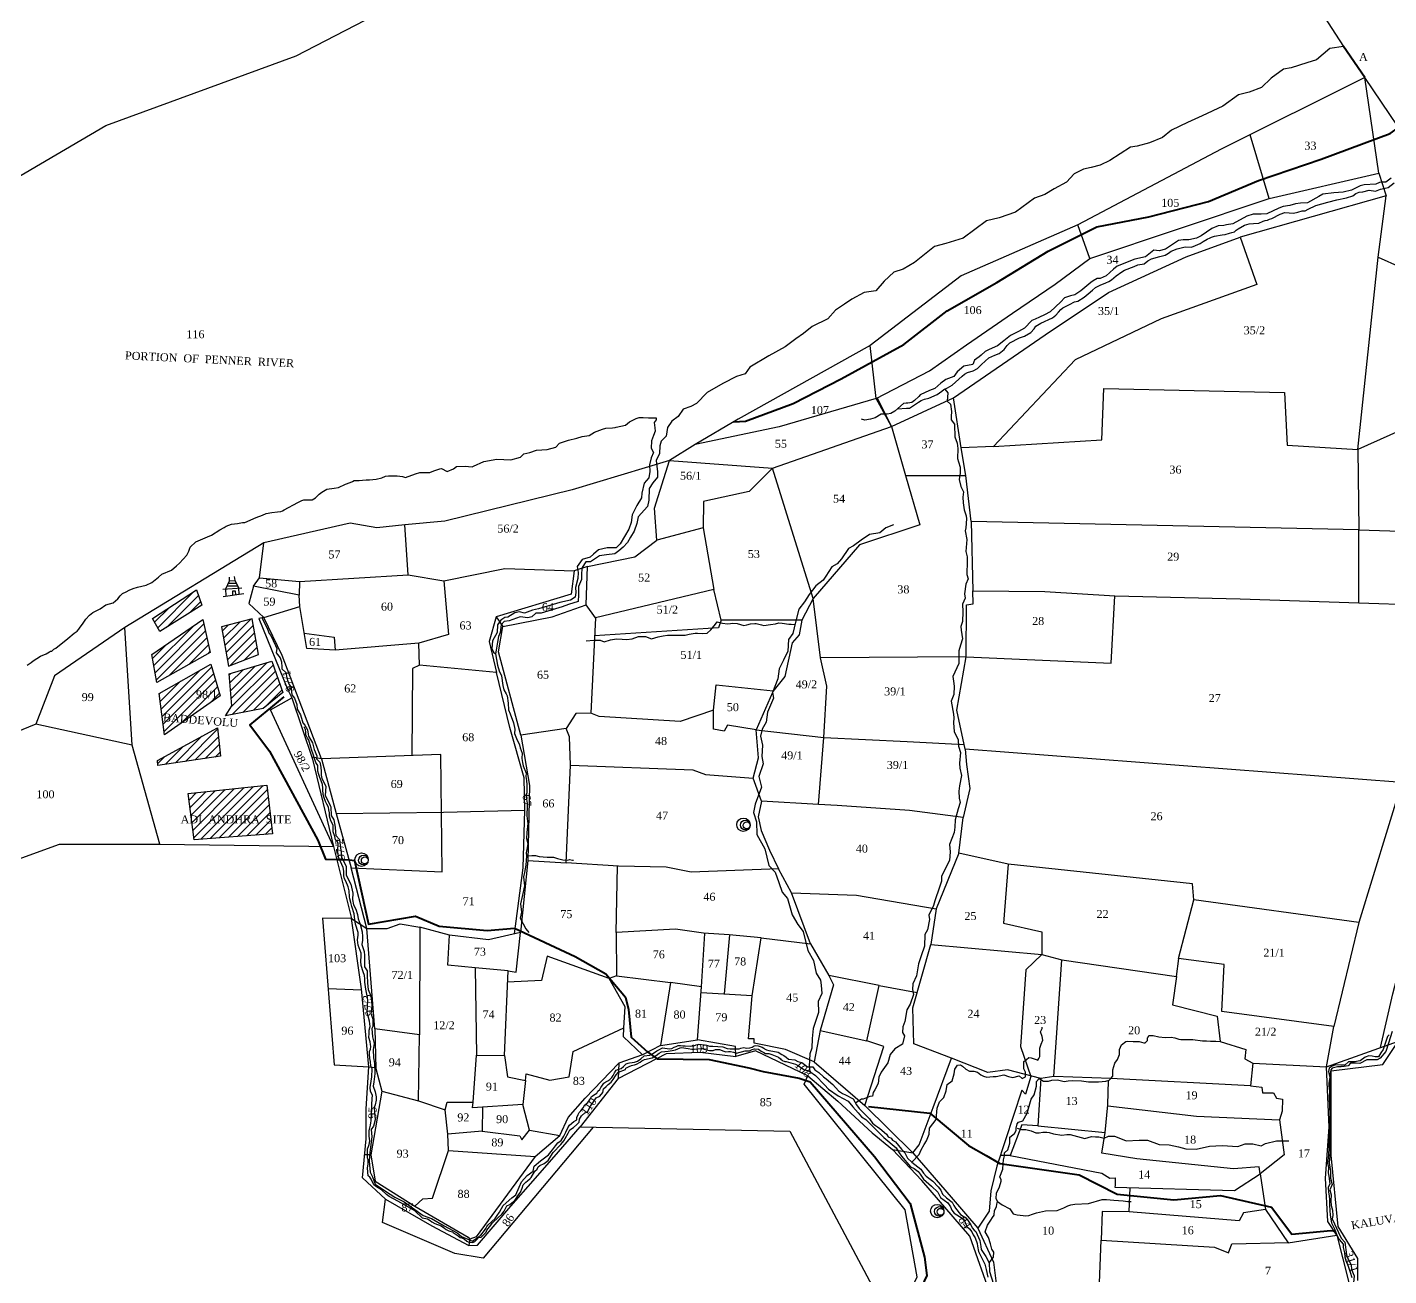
# Model space of a CAD drawing. Header units: millimetres. Extents: x 203 to 1194, y 9 to 989.
# Drawn here: x 554.5 to 979.9, y 392.9 to 782.8 of the extents above; entities that cross this region are included whole.
import ezdxf

# ---------------------------------------------------------------- set-up
doc = ezdxf.new("R2010")
doc.units = ezdxf.units.MM
doc.header["$MEASUREMENT"] = 0
doc.linetypes.add('ACAD_ISO07W100', pattern=[3, 0, -3])
doc.linetypes.add('BORDER', pattern=[1.75, 0.5, -0.25, 0.5, -0.25, 0, -0.25])
doc.layers.add('FOOTPATH', color=150, linetype='ACAD_ISO07W100', lineweight=30)
doc.layers.add('VILL_BOUNDARY', color=6, linetype='BORDER', lineweight=30)
for name, color, linetype in [('NALA', 4, 'Continuous'), ('ROUND WELL', 5, 'Continuous'), ('SURVEY_BND', 7, 'Continuous'), ('SURVEY_NO', 7, 'Continuous'), ('TEXT', 7, 'Continuous'), ('VILLAGE_AREA', 1, 'Continuous'), ('WATER_BODY', 4, 'Continuous')]:
    doc.layers.add(name, color=color, linetype=linetype)
doc.styles.get("Standard").update_dxf_attribs({"font": 'TIMES.TTF', "height": 2})

# ---------------------------------------------------------------- blocks, each defined once
blk = doc.blocks.new('ABCD')
at = {"layer": 'VILLAGE_AREA', "linetype": 'ByBlock'}
for points in [[(0.82, 2.35), (1.96, 4.93), (3.79, 4.97), (3.5, 6.26)], [(1.96, 4.93), (1.96, 6.05)], [(5.03, 0.71), (4.89, 2.64), (3.79, 4.97)], [(-0.1, 2.28), (5.8, 2.7)], [(0, 0), (6.41, 0.9)], [(0.97, 0.14), (0.82, 2.35)], [(1.23, 3.28), (4.55, 3.36)], [(1.6, 4.11), (4.17, 4.16)], [(2.98, 0.42), (2.98, 1.76), (3.72, 1.76), (3.89, 0.55)]]:
    blk.add_lwpolyline(points, dxfattribs=at)

msp = doc.modelspace()

# ---------------------------------------------------------------- hatches: boundary and pattern name
at = {"layer": 'VILLAGE_AREA', "linetype": 'ByBlock'}
h = msp.add_hatch(dxfattribs=at)
h.set_pattern_fill('ANSI31', color=256, scale=15, angle=180, style=0)
h.paths.add_polyline_path([(614.81, 574.06), (611.83, 583.93), (595.72, 574.72), (597.44, 561.86)])
h.paths.add_polyline_path([(624.75, 598.07), (615.25, 595.57), (617.4, 583.32), (626.74, 586.96)])
h.paths.add_polyline_path([(609.05, 602.38), (607.4, 607.08), (593.67, 598.12), (595.99, 594.07)])
h.paths.add_polyline_path([(630.94, 584.87), (617.57, 580.84), (618.48, 570.92), (616.42, 567.75), (628.19, 570.08), (634.33, 575.07)])
h.paths.add_polyline_path([(613.93, 564.01), (595.17, 553.77), (595.33, 552.3), (614.92, 555.13)])
h.paths.add_polyline_path([(629.42, 546.11), (604.84, 543.52), (606.72, 529.08), (631.11, 530.89)])
h.paths.add_polyline_path([(609.4, 597.86), (593.41, 586.89), (595.01, 578.18), (611.64, 587.56)])

# ---------------------------------------------------------------- linework, layer by layer
at = {"layer": 'FOOTPATH', "linetype": 'ByBlock', "lineweight": 40}
for points in [[(775.2, 659.55), (778.92, 659.77), (793.81, 665.33), (808.86, 672.99), (828.4, 683.78), (841.95, 694.31), (857.53, 703.12), (873.47, 712.86), (888.69, 720.52), (905, 723.6), (923.65, 728.45), (939.24, 734.96), (958.78, 741.69), (980.35, 749.71), (983.02, 751.51)], [(634.67, 573.66), (624.1, 564.99), (630.16, 556.75), (645.31, 528.94), (647.75, 522.99), (655.18, 522.81), (656.73, 522.59), (661.12, 502.71), (675.88, 505.19), (683.2, 502.09), (698.18, 500.74), (706.81, 501.46), (725.68, 492.57), (735.34, 487.13), (741.41, 479.93), (742.37, 476.07), (743.2, 467.39), (748.47, 462.68), (751.33, 460.61), (767.62, 460.39), (779.94, 457.82), (784.44, 456.64), (795.71, 454.61), (799.17, 453.4), (819.29, 430.07), (830.44, 415.42), (834.86, 398.64), (835.56, 392.92), (833.25, 387.81)], [(817.4, 445.76), (836.56, 443.61), (848.64, 433.54), (854.11, 430.42), (858.41, 427.9), (883.18, 424.37), (895.09, 418.36), (912.74, 416.58), (927.38, 417.93), (943.3, 414.24), (949.69, 405.91), (961.88, 406.98), (963.23, 406.8)]]:
    msp.add_lwpolyline(points, dxfattribs=at)
at = {"layer": 'NALA', "linetype": 'ByBlock'}
for points in [[(965.82, 776.88), (961.5, 776.16), (957.35, 772.68), (954.31, 771.74), (949.44, 770.14), (947.07, 769.75), (943.25, 766.99), (940.14, 763.99), (936.33, 762.6), (932.95, 761.72), (928.08, 758.17), (921.67, 755.14), (917.02, 753.09), (912.09, 750.71), (909.21, 748.39), (905.17, 746.79), (901.3, 745.74), (899.2, 745.35), (892.77, 741.25), (889.78, 739.81), (886.91, 739.09), (884.59, 738.49), (881.6, 737.1), (879.22, 734.45), (875.38, 732.39), (872.45, 730.62), (869.24, 729.41), (863.27, 725.04), (858.24, 723.33), (854.2, 722.34), (846.95, 716.96), (841.53, 715.25), (837.99, 714.36), (831.73, 709.32), (828.19, 707.33), (825.25, 706.33), (822.27, 703.57), (819.72, 700.53), (816.05, 700.01), (812.13, 697.86), (809.86, 696.31), (807.09, 694.49), (804.72, 691.78), (799.73, 689.33), (797.08, 687.23), (794.65, 685.52), (791.33, 683.03), (786.24, 680.16), (780.26, 676.72), (778.82, 674.62), (776.11, 673.79), (771.91, 671.53), (766.98, 668.76), (763.65, 665.31), (761.88, 664.43), (759.45, 663.6), (757.9, 661.22), (755.91, 659.84), (754.53, 657.86), (754.14, 655.13), (752.59, 653.53), (752.2, 652.09), (752.09, 649.72), (750.99, 647.56), (751.43, 644), (751.43, 642.29), (750.04, 640.52), (748.83, 638.75), (748.72, 635.11), (748.33, 633.17), (745.39, 629.94), (744.95, 627.84), (744.12, 625.46), (742.96, 623.59), (742.07, 621.93), (740.75, 620.49), (739.36, 619.33), (738.15, 618.39), (735.49, 618.01), (733.33, 617.79), (730.5, 615.89), (729.01, 615.83), (727.96, 614.12), (727.68, 612.41), (727.74, 610.37), (726.8, 608.21), (726.8, 605.56), (726.69, 603.44), (723.65, 602.56), (721.71, 601.84), (715.07, 599.85), (713.47, 599.85), (712.14, 598.64), (710.98, 598.42), (708.55, 598.69), (707.39, 598.25), (705.13, 597.39), (703.54, 597.28), (702.61, 596.23), (702.3, 593.75), (701.72, 592.55), (701.41, 590.81), (701.02, 588.28), (700.78, 587.11)], [(980.65, 735.74), (979.05, 734.46), (977.87, 734.46), (977.02, 734.38), (975.92, 733.87), (972.21, 733.63), (970.96, 733.35), (968.34, 731.92), (965.71, 731.33), (962.81, 731.15), (959.35, 730.69), (958.13, 729.97), (954.59, 728.04), (952.32, 727.86), (950.76, 727.64), (949.05, 727.19), (946.91, 726.86), (945.55, 726.35), (941.82, 724.54), (940.03, 724.51), (937.55, 724.43), (935.56, 723.86), (931.26, 721.45), (929.27, 721.1), (928.44, 720.92), (926.66, 720.77), (924.65, 719.98), (921.33, 717.68), (919.84, 716.93), (917.48, 716.47), (915.75, 716.43), (914.26, 716.19), (910.18, 713.49), (908.19, 713.06), (906.55, 713.21), (903.95, 711.17), (900.63, 710.38), (895.1, 708.19), (893.97, 707.27), (891.64, 705.19), (889.8, 704.38), (888.8, 704.33), (887.57, 703.66), (886.83, 703.13), (883.75, 700.47), (881.87, 699.31), (880.54, 698.96), (878.67, 698.31), (877.47, 697.04), (874.16, 693.97), (872.39, 693.01), (870.81, 692.33), (869.45, 691.7), (868.38, 691.22), (866.16, 688.84), (864.23, 687.84), (861.71, 686.56), (859.65, 684.86), (857.68, 683.29), (855.05, 682.24), (853.85, 681.61), (852.58, 680.45), (852.01, 679.9), (850.45, 678.81), (850, 677.53), (847.18, 676.99), (845.07, 675.18), (844.03, 673.77), (841.57, 672.84), (839.93, 671.69), (838.13, 669.97), (836.47, 669.36), (833.49, 668.08), (833.07, 667.51), (831.72, 666.24), (830.94, 665.63), (829.71, 665.41), (829.12, 665.38), (828.36, 665.33), (825.56, 662.96), (824.38, 662.18), (823.25, 662.01), (821.38, 662.01), (819.49, 660.8), (818, 660.41), (816.2, 660.14), (815.22, 660.46)], [(826.39, 663.67), (829.22, 663.87), (830.17, 663.87), (831.1, 664.49), (832.97, 665.74), (833.81, 666.26), (834.85, 666.69), (836.18, 666.99), (838.82, 668.09), (840.26, 669.14), (840.88, 669.71), (842.05, 670.23), (843.52, 671.1), (844.53, 671.99), (846.6, 673.82), (847.41, 674.5), (848.36, 674.99), (850.05, 675.56), (851.49, 676.24), (852.71, 677.46), (854.97, 679.59), (856.87, 680.43), (858.23, 680.95), (859.81, 682.17), (860.7, 683.39), (861.55, 684.31), (864.6, 685.79), (866.09, 686.39), (868.1, 687.47), (869.19, 688.69), (869.71, 689.48), (871.2, 690.4), (874.88, 692.07), (875.94, 692.89), (876.75, 693.84), (877.43, 694.7), (878.14, 695.25), (880.2, 696.28), (881.72, 697.07), (882.79, 697.33), (884.81, 698.58), (886.06, 699.61), (887.33, 700.75), (888.28, 701.51), (889.8, 702.24), (891.54, 703.03), (892.44, 703.44), (893.31, 703.95), (894.75, 705.2), (896.49, 706.42), (897.39, 706.94), (900.38, 708.09), (901.55, 708.63), (903.48, 708.93), (904.7, 709.85), (905.76, 710.56), (908.4, 711.24), (910.08, 711.64), (911.11, 712.29), (911.93, 712.92), (913.87, 713.67), (916.31, 714.27), (918.27, 714.17), (919.59, 714.68), (921, 715.35), (921.97, 715.96), (923.19, 716.64), (924.12, 717.02), (924.56, 717.23), (925.48, 717.62), (927.89, 717.96), (928.84, 718.15), (930.18, 718.49), (930.96, 718.72), (931.78, 718.97), (932.31, 719.43), (932.92, 719.86), (934.91, 721.01), (936.3, 721.48), (937.65, 721.54), (939.31, 721.67), (940.73, 722.24), (941.31, 722.45), (942.01, 722.64), (942.7, 722.85), (943.38, 723.16), (946, 724.49), (947.46, 724.97), (950.17, 724.78), (951.5, 725.07), (952.91, 725.52), (953.82, 725.5), (954.78, 726.04), (957.19, 727.12), (960.95, 728.23), (963.77, 728.89), (966.78, 729.52), (968.67, 730.21), (969.68, 730.87), (970.72, 731.35), (971.83, 731.48), (973.85, 731.96), (975.8, 731.68), (977.36, 732.29), (977.89, 732.42), (979.73, 732.81), (981.6, 734.21)], [(841.19, 669.85), (842.14, 668.66), (841.94, 666.02), (842.96, 665.15), (843.33, 662.81), (843.18, 661.25), (843.16, 660.27), (844.23, 658.86), (844.29, 657.58), (844.39, 655.98), (844.39, 654.88), (845.06, 652.92), (845.29, 651.26), (845.2, 648.13), (845.5, 647.11), (845.97, 645.4), (846.01, 643.6), (845.76, 641.6), (846.23, 639.41), (847.02, 637.78), (846.88, 636.08), (846.92, 634.31), (847.29, 632.16), (847.86, 630.28), (847.96, 629.27), (847.81, 626.52), (847.62, 625.56), (848.14, 622.86), (847.84, 619.1), (848.23, 617.38), (848.23, 616.12), (848.13, 611.91), (848.55, 610.6), (847.76, 608.91), (847.37, 605.86), (847.61, 604.5), (846.79, 602.62), (846.82, 600.26), (846.71, 597.2), (846.27, 595.63), (846.35, 594.48), (846.77, 591.8), (846.14, 589.87), (845.59, 588.09), (845.64, 584.16), (843.71, 580.1), (843.89, 578.54), (844.18, 577.05), (844.05, 574.4), (843.24, 572.36), (843.89, 568.28), (844.05, 567.18), (843.97, 565.61), (844.1, 562.88), (845.38, 560.29), (845.54, 558.26), (846.17, 556.35), (845.85, 552.99), (845.96, 551.42), (846.48, 549.1), (845.83, 545.91), (845.59, 544.27), (845.7, 542), (846.04, 540.74), (845.36, 538.76), (844.41, 535.24), (844.31, 532.94), (844.13, 531.27), (842.66, 527.6), (842.92, 525.3), (842.66, 522.56), (840.2, 517.63), (840.23, 516.11), (839.52, 514.21), (838.14, 509.93), (837.64, 508.47), (836.25, 505.47), (836.49, 504.1), (835.83, 500.96), (835, 499.45), (834.89, 495.85), (833.85, 492.75), (832.96, 490.32), (832.35, 486.51), (831.26, 484.05), (831.13, 482.25), (831.41, 480.75), (830.44, 477.69), (829.37, 475.94), (828.77, 472.27), (828.09, 470.63), (828.04, 468.83), (828.61, 467.86), (828.02, 465.16), (825.59, 463.72), (824.17, 461.98), (823.38, 459.35), (821.34, 456.41), (820.65, 454.93), (820.36, 452.96), (819.31, 450.96), (818.81, 450.08), (818.58, 449), (817.79, 448.81), (815.67, 448.05), (815.19, 448.05), (814.22, 447.37), (813.78, 447.11), (813.24, 446.68)], [(554.47, 583.58), (555.09, 584.02), (555.73, 584.43), (556.36, 584.97), (558.63, 586.4), (560.46, 587.09), (561.49, 587.78), (561.75, 587.96), (562.23, 587.96), (562.79, 588.6), (563.4, 588.93), (567.17, 591.94), (569.2, 593.54), (570.14, 594.19), (570.66, 594.85), (570.88, 595.14), (572, 596.76), (572.8, 597.97), (573.92, 599.21), (575.05, 600.06), (577.28, 601.19), (579.1, 602.42), (581.39, 603.1), (582.84, 604.28), (583.59, 605.27), (584.3, 605.96), (585.43, 606.53), (586.39, 606.97), (587.58, 607.55), (588.95, 607.91), (591.71, 608.58), (593.41, 609.4), (595.5, 611.08), (596.61, 612.01), (599.58, 613.25), (601.2, 614.57), (602.11, 615.44), (604.4, 617.91), (604.98, 619.18), (605.45, 620.41), (607.23, 622.12), (608.66, 622.75), (610.81, 623.66), (612.13, 624.15), (614.67, 625.83), (616.01, 626.63), (616.67, 627.04), (618.38, 627.59), (620.17, 627.87), (621.82, 628.11), (622.48, 628.14), (622.48, 628.14), (626.04, 629.69), (628.04, 630.43), (629.17, 630.93), (630.99, 631.31), (632.69, 631.53), (633.71, 631.61), (634.29, 631.78), (634.81, 632.11), (639.06, 634.43), (640.3, 635.03), (640.96, 635.25), (642.5, 635.25), (643.55, 635.25), (644.54, 635.86), (645.72, 636.98), (646.6, 637.64), (648.17, 638.55), (650.45, 638.91), (651.77, 639.1), (653.99, 640.17), (655.39, 640.63), (656.12, 640.96), (656.7, 641.23), (658.26, 641.23), (659.29, 641.4), (660.42, 641.47), (661.42, 641.47), (663.52, 641.69), (665.32, 642.07), (666.41, 642.59), (667.37, 642.7), (668.4, 642.69), (670.11, 642.69), (670.94, 642.67), (671.74, 642.47), (672.73, 642.22), (675.81, 643.32), (677.2, 643.82), (678.6, 643.82), (679.99, 643.78), (680.29, 643.78), (681.58, 644.32), (682.15, 644.5), (683.4, 644.96), (684, 645.03), (685.69, 644.13), (687.67, 644.94), (688.62, 645.64), (691.39, 645.73), (692.4, 645.62), (693.51, 645.54), (694, 645.75), (697.18, 647.19), (701.28, 647.98), (705.65, 647.76), (708.67, 648.52), (709.73, 649.61), (711.55, 650.01), (713.69, 650.72), (716.94, 650.92), (719.66, 651.71), (720.85, 652.98), (723.62, 653.82), (726.23, 654.5), (727.94, 654.99), (730.12, 655.37), (731.77, 656.37), (734.23, 657.28), (735.34, 657.63), (737.35, 657.74), (738.25, 657.8), (738.52, 657.96), (741.43, 658.59), (742.71, 659.56), (743.77, 660.16), (744.82, 660.59), (745.69, 660.92), (747, 660.95), (748.6, 660.89), (751.04, 660.84), (751.03, 660.19), (750.45, 659.35), (750.64, 657.77), (750.72, 656.72), (750.18, 655.3), (749.58, 653.63), (749.5, 651.35), (750.21, 650), (749.47, 648.37), (748.93, 646.2), (749.04, 644.12), (748.77, 642.06), (747.3, 640.43), (746.59, 637.3), (746.46, 635.81), (744.96, 633.5), (743.58, 630.58), (743.17, 628.16), (742.46, 626.02), (739.8, 621.52), (738.57, 620.29), (735.77, 620.23), (733.06, 619.63), (731.48, 618.25), (730.45, 617.36), (727.87, 616.6), (726.35, 614.36), (726.67, 612.54), (726.59, 610.64), (725.86, 607.86), (725.94, 606.26), (725.69, 604.88), (724.31, 603.85), (720.91, 603.19), (714.24, 601.17), (712.38, 600.81), (709.86, 599.86), (708.3, 600.2), (706.87, 599.92), (704.68, 598.54), (703.79, 598.48), (702.48, 597.66), (701.42, 596.17), (701.33, 593.77), (699.93, 591.2), (699.71, 588.8), (700.18, 587.65), (700.78, 587.11), (701.1, 585.39), (701.42, 583.54), (701.95, 581.77), (702.68, 580.21), (703.1, 577.22), (703.4, 575.9), (704.15, 574.64), (704.49, 573.96), (704.81, 571.73), (704.9, 569.6), (705.37, 568.43), (706.5, 565.58), (706.86, 563.64), (706.8, 562.22), (707.38, 560.73), (708.31, 558.73), (708.49, 557.79), (709.11, 556.05), (709.06, 554.39), (709.23, 553.17), (709.47, 552.17), (710.39, 549.86), (710.32, 548.8), (710.47, 547.56), (710.66, 546.24), (710.62, 543.76), (710.26, 542.97), (710.74, 540.49), (710.76, 539.79), (710.61, 536.49), (710.85, 534.87), (710.97, 534.1), (710.6, 531.35), (710.5, 529.49), (710.97, 527.93), (710.68, 526.53), (710.42, 524.97), (710.5, 524.06), (712.17, 524.13), (713.3, 524.09), (714.45, 523.87), (716.97, 523.57), (718.99, 523.64), (720.16, 523.22), (721.83, 522.79), (723.41, 522.73), (723.94, 522.85), (724.84, 522.7), (725.16, 522.7)], [(825.24, 627.42), (822.84, 626.51), (820.94, 624.95), (817.7, 624.36), (815.08, 622.67), (812.65, 620.88), (811.09, 620.01), (808.99, 616.76), (807.59, 615.26), (805.95, 614.29), (804.02, 611.44), (803.22, 610.15), (800.92, 608.41), (798.88, 605.69), (797.35, 603.35), (795.62, 601.1), (794.57, 597.07), (793.72, 593.48), (792.38, 591.6), (792.18, 587.96), (790.81, 585.12), (789.51, 582.4), (789.01, 579.28), (787.35, 575.02), (787.69, 573.31), (785.81, 568.95), (785.44, 565.76), (784.17, 563.62), (783.59, 561.36), (784.21, 558.57), (784.07, 555.08), (784.48, 552.79), (783.08, 548.84), (783.94, 545.44), (781.92, 540.16), (781.41, 537.56), (782.37, 534.63), (782.5, 530.71), (785, 526.19), (786.26, 521.05), (788.17, 518.9), (789.36, 515.68), (790.42, 512.65), (792.12, 510.67), (793.52, 505.62), (795.33, 502.62), (796.94, 500.44), (798.44, 494.42), (800.21, 491.32), (801.07, 487.4), (802.41, 485.23), (802.58, 483.63), (802.76, 481.07), (801.63, 478.55), (801.8, 475.14), (800.12, 470.11), (799.74, 466.93), (799.7, 464), (799.01, 462.23), (798.85, 458.26), (799, 456.63)], [(627.8, 598.5), (629.63, 594.82), (630.14, 593.52), (630.6, 592.88), (632.13, 589.69), (632.51, 588.78), (632.33, 587.41), (633.57, 585.84), (633.97, 584.59), (634.04, 582.96), (634.11, 582.45), (635.28, 581.27), (635.59, 579.59), (635.97, 578.57), (636.32, 577.55), (637.03, 576.57), (637.12, 575.29), (637.16, 574.36), (638.05, 573.25), (638.76, 571.32), (638.87, 569.83), (639.93, 568.1), (640.4, 566.26), (640.6, 565.6), (641.3, 564.85), (642.13, 563.4), (642.24, 562.05), (642.39, 561.43), (643.68, 559.37), (644.19, 557.22), (644.98, 555.28), (644.85, 554.37), (645.89, 553.29), (646.23, 551.68), (646.34, 550.35), (646.38, 549.25), (646.58, 548.23), (646.98, 547.43), (647.86, 545.73), (647.59, 542.92), (648.52, 541.14), (649.18, 539.78), (649.41, 539.3), (649.49, 536.59), (650.34, 535.24), (650.76, 532.96), (650.88, 531.39), (650.92, 530.38), (652.11, 529.1), (652.22, 528.07), (652.59, 525.05), (652.7, 523.67), (654.21, 520.71), (654.21, 519.57), (654.21, 518.11), (654.89, 516.56), (655.59, 515.23), (655.88, 514.21), (656.27, 512.37), (656.11, 510.41), (656.45, 508.75), (657.2, 507.36), (657.71, 505.72), (657.95, 504.31), (658.51, 502.64), (659.19, 500.26), (659.24, 498.79), (659.26, 497.66), (659.06, 496.32), (659.75, 494.15), (659.9, 492.88), (659.87, 491.73), (659.85, 490.6), (659.88, 489.32), (660.73, 488.1), (660.76, 486.8), (660.88, 484.25), (661.04, 482.31), (661.77, 480.52), (661.96, 479.82), (662.2, 477.53), (662.09, 475.49), (661.9, 474.88), (662.48, 473.04), (662.46, 470.77), (662.18, 470.15), (662.38, 467.49), (662.92, 465.42), (662.59, 463.58), (662.68, 460.9), (662.98, 459.22), (663.14, 455.9), (662.8, 453.48), (662.65, 452.04), (663.19, 450.33), (663.5, 448.79), (663.53, 447.71), (663.19, 446.27), (662.87, 445.44), (663.16, 442.77), (663.18, 441.59), (662.74, 439.59), (661.96, 438.51), (662.17, 436.3), (661.58, 431.39), (661.31, 428.68), (661.62, 425.26), (662.44, 423.72), (663.27, 421.52), (666.5, 419.31), (669.34, 417.45), (672.34, 415.93), (678.24, 411.71), (680.78, 410.75), (684.75, 408.43), (688.8, 406.23), (690.17, 405.16), (692.19, 404.27), (693.67, 403.65), (695.18, 404.84), (696.38, 404.91), (697.3, 405.84), (697.88, 406.48), (698.13, 407.07), (699.34, 408.7), (699.78, 409.34), (700.22, 409.71), (702.82, 412.12), (703.5, 413.01), (704.35, 414.75), (705.27, 415.17), (705.93, 415.66), (706.85, 416.42), (707.84, 417.86), (708.61, 418.95), (709.11, 420.22), (709.43, 421.27), (710.34, 422.08), (710.84, 422.55), (711.61, 423.21), (711.96, 423.53), (713.14, 425.58), (713.83, 426.14), (714.2, 426.92), (714.73, 427.33), (716.04, 427.9), (717.29, 428.89), (718.11, 430.17), (718.83, 431.32), (721.25, 433.88), (722.21, 434.99), (722.56, 435.79), (723.54, 437.36), (724.07, 438.48), (725.17, 439.22), (726.29, 440.13), (726.98, 440.82), (727.04, 441.78), (727.71, 442.86), (728.78, 443.76), (729.58, 444.09), (730.5, 445.82), (731.42, 447.18), (732.3, 448.43), (733.39, 448.99), (734.34, 450.14), (734.59, 451.23), (735.38, 451.96), (736.03, 452.56), (737, 453.3), (737.6, 454.22), (738.5, 455.65), (739.29, 456.42), (741.4, 457.26), (741.58, 457.7), (742.6, 458.28), (743.3, 458.56), (743.77, 458.63), (744.23, 458.73), (744.93, 458.95), (746.04, 459.56), (746.6, 460.03), (747.37, 460.43), (749.81, 460.92), (751, 461.71), (752, 462.36), (752.7, 462.84), (754.8, 463), (756.04, 463.2), (757.06, 463.48), (758.51, 464.06), (758.94, 464.17), (761.05, 463.82), (762.2, 463.68), (762.88, 463.68), (765.27, 463.85), (766.79, 463.41), (767.71, 463.27), (768.85, 463.27), (769.54, 463.55), (770.87, 463.59), (772.14, 463.07), (772.82, 462.86), (773.59, 462.9), (774.26, 462.89), (775.16, 462.75), (776.18, 462.4), (778.85, 463.15), (780.16, 463.09), (781.07, 463.49), (781.78, 463.73), (782.96, 463.69), (783.89, 463.05), (784.64, 462.6), (785.23, 462.34), (785.79, 462.32), (786.27, 462.26), (787.2, 462.03), (789.29, 461.1), (789.84, 460.65), (790.11, 460.32), (790.38, 460.19), (790.64, 460.04), (791.05, 459.9), (791.25, 459.81), (791.62, 459.79), (792.41, 459.58), (794.6, 459.01), (795.52, 458.41), (797.16, 457.34), (799, 456.63), (800.78, 455.37), (803.64, 452.51), (804.83, 451.13), (807.85, 449.08), (811.03, 447.41), (812.5, 445.59), (814.11, 443.72), (815.22, 442.53), (816.57, 441.68), (822.18, 436.09), (826.02, 432.86), (826.94, 431.26), (827.72, 430.26), (830.48, 426.9), (831.7, 426.41), (832.89, 425.47), (833.55, 424.61), (834.52, 422.99), (837.08, 420.87), (839.06, 418.93), (839.83, 417.31), (842.14, 415.67), (842.97, 414.42), (843.42, 413.32), (844.15, 412.46), (845.8, 411.4), (847.17, 410.58), (848.07, 408.23), (848.94, 407.52), (849.65, 406.58), (850.05, 405.65), (850.66, 404.76), (851.37, 402.98), (851.44, 402.16), (851.73, 400.45), (853.69, 396.45), (854.13, 394.82), (854.68, 392.45)], [(729.17, 591.24), (731.55, 591.38), (733.56, 591.45), (734.82, 590.91), (736.76, 591.52), (738.66, 591.77), (740.42, 591.67), (741.78, 591.56), (743.51, 591.85), (745.48, 592.56), (747.74, 592.53), (749.58, 591.81), (751.69, 592.49), (753.2, 592.78), (754.57, 592.92), (756.25, 592.99), (758.56, 592.96), (760.11, 593), (761.33, 593.25), (763.23, 593.54), (763.95, 593.54), (765.49, 593.46), (766.93, 593.61), (768.15, 594.61), (769.55, 596.44), (770.13, 597.09), (771.79, 596.67), (773.33, 596.49), (774.26, 596.57), (775.01, 596.69), (776.29, 596.59), (778.41, 595.96), (779.37, 596.19), (780.55, 596.47), (781.86, 596.64), (782.29, 596.64), (783.93, 596.22), (784.63, 595.96), (786.8, 596.34), (788.29, 596.54), (789.32, 596.8), (790.4, 596.75), (792.44, 596.39), (793.19, 596.37), (794.4, 596.24), (794.4, 596.24)], [(675.66, 413.12), (672.14, 415.13), (670.26, 416.15), (667.61, 417.62), (666.79, 418.2), (665.24, 419.67), (663.64, 420.68), (662.79, 421.31), (662.01, 423.05), (661.52, 423.7), (661.06, 424.1), (660.86, 426.45), (661.04, 427.84), (661.04, 429.11), (660.81, 429.7), (660.87, 431.37), (660.87, 432.55), (661.19, 433.19), (661.37, 433.88), (661.53, 434.97), (661.35, 436.44), (661.32, 437.44), (661.32, 438.13), (661.54, 439.02), (661.8, 439.95), (661.89, 440.64), (661.96, 441.27), (662.08, 443.23), (662.12, 444.21), (662.16, 445.5), (662.19, 446.21), (662.34, 448.23), (662.36, 449.18), (661.77, 450.53), (661.66, 451.66), (661.94, 453.61), (662.21, 454.96), (662.25, 457.52), (661.88, 458.35), (661.79, 459.83), (661.51, 460.75), (661.44, 462.12), (661.49, 462.96), (661.75, 463.64), (661.86, 464.51), (661.75, 465.08), (661.64, 465.95), (661.27, 467.25), (661.31, 468.5), (661.38, 469.6), (661.7, 470.72), (661.49, 472.42), (660.94, 474.38), (660.77, 475.21), (660.9, 478.81), (660.86, 479.79), (660.32, 482.35), (660.01, 484.53), (660.01, 485.66), (659.91, 486.67), (659.52, 487.77), (658.8, 489.79), (658.75, 491.13), (658.84, 492.72), (658.86, 493.61), (657.95, 496.12), (657.69, 497.84), (657.88, 499.3), (657.88, 500.04), (657.11, 502.7), (656.89, 504.18), (656.76, 505.01), (656.63, 505.94), (655.95, 508.21), (655.67, 509.5), (655.3, 510.65), (655.22, 511.26), (655.09, 513.05), (654.82, 514.36), (654.02, 516.07), (653.67, 516.85), (653.44, 517.8), (653.44, 519.22), (653.18, 520.41), (652.85, 521.35), (651.9, 523.4), (651.64, 524.55), (651.59, 525.38), (651.59, 526.38), (651.63, 527.23), (651.64, 527.97), (651.31, 528.47), (650.86, 529.07), (650.59, 530.07), (650.14, 531.53), (650.14, 532.74), (650.12, 533.66), (649.4, 534.92), (648.92, 536.38), (648.92, 537.47), (648.75, 538.36), (648.6, 539.19), (648.16, 540.22), (647.68, 541.05), (647.33, 542.2), (646.94, 543.14), (646.99, 543.68), (646.9, 544.25), (646.9, 545.17), (646.82, 546.3), (646.39, 547.41), (645.98, 548.45), (645.64, 549.43), (645.33, 550.47), (645.33, 552.21), (644.7, 553.19), (644.4, 554.15), (643.83, 555.84), (643.42, 556.92), (643.1, 557.99), (642.45, 560.18), (642.09, 560.83), (641.61, 561.86), (641.61, 562.71), (641.48, 563.46), (641.14, 564.09), (640.96, 564.32), (641.05, 564.2)], [(710.5, 524.06), (710.27, 521.09), (709.94, 518.85), (709.61, 517.5), (709.85, 514.62), (709.14, 511.33), (708.65, 509.03), (708.9, 506.41), (708.55, 504.56), (710.34, 501.23), (711.28, 500.06)], [(830.97, 428.38), (833.21, 430.7), (833.79, 432.23), (834.77, 433.86), (835.49, 434.98), (836.3, 437.13), (836.47, 438.93), (838.55, 441.71), (838.85, 445.18), (839.57, 447.19), (840.92, 448.58), (841.67, 450.68), (841.94, 452.59), (843.54, 453.78), (844.12, 455.92), (844.36, 457.41), (845.21, 458.6), (846.16, 458.7), (846.77, 458.29), (847.79, 457.44), (848.94, 456.76), (850.33, 456.73), (851.49, 456.43), (852.44, 455.61), (853.32, 455.2), (854.31, 454.86), (855.29, 455), (856.31, 455.07), (857.23, 455.07), (859.62, 455.65), (861.15, 455.14), (862.47, 454.8), (864.44, 455.34), (865.43, 454.53), (866.45, 454.97), (866.45, 456.46), (865.9, 457.45), (865.89, 459.39), (865.89, 459.75), (866.77, 460.39), (867.53, 461.01), (868.18, 460.94), (868.82, 460.75), (869.77, 460.37), (870.32, 460.25), (870.65, 460.73), (870.94, 461.37), (870.94, 462.61), (870.92, 463.98), (871.37, 465.24), (871.82, 466.45), (871.68, 467.64), (871.15, 469.04), (871.68, 470.07), (871.68, 470.47)], [(980.11, 468.17), (979.55, 467.56), (978.64, 464.75), (978.16, 463.57), (977.44, 462.55), (976.72, 461.3), (975.73, 461.21), (974.72, 461.45), (973.71, 461.55), (972.57, 461.18), (970.97, 460.02), (969.22, 459.73), (968.09, 459.71), (967.38, 459.67), (966.2, 458.67), (964.96, 458.68), (963.42, 458.78), (962.26, 458.34), (961.37, 457.75), (961.15, 456.68), (961.58, 454.76), (961.27, 453.06), (961.18, 452.21), (961.39, 450.52)], [(981.03, 469.14), (979.89, 465.57), (979.03, 462.91), (977.3, 460.86), (976.31, 460.34), (973.07, 460.34), (970.92, 459.2), (969.72, 459.25), (968.85, 459.3), (968.04, 459.24), (967.25, 458.47), (966.03, 458.19), (965.04, 458.1), (963.96, 458.11), (962.24, 457.74), (961.83, 457.19), (961.62, 455.94), (961.76, 454.96), (961.59, 451.59), (961.6, 449.79), (961.65, 448.56), (961.7, 446.83), (961.74, 444.94), (961.68, 440.36), (961.55, 436.88), (961.47, 433.8), (961.62, 431.41), (961.28, 428.12), (961.76, 425.43), (961.74, 423.36), (962.21, 421.4), (961.53, 419.75), (961.96, 418.13), (961.87, 416.31), (961.91, 414.78), (962.36, 413.31), (962.49, 411.68), (962.27, 410.66), (963, 409.04), (964.23, 406.39), (965.05, 404.66), (966.2, 403.36), (966.75, 399.37), (967.05, 398.48), (968.24, 396.29), (968.28, 394.83), (969.17, 392.89), (968.96, 390.69)], [(675.66, 413.12), (677.93, 410.98), (679.61, 410.61), (680.37, 410.1), (680.95, 409.7), (681.84, 409.22), (683.87, 408.47), (684.85, 407.69), (685.43, 407.32), (686.22, 406.94), (686.56, 406.83), (687.39, 406.57), (687.63, 406.37), (689.11, 405.31), (689.8, 404.86), (690.34, 404.74), (691.11, 404.31), (691.87, 403.69), (692.5, 403.32), (693.75, 403.28), (694.34, 403.59), (695.16, 404.35), (695.65, 405.08), (696.23, 405.57), (697.42, 407.01), (697.79, 407.65), (698.1, 408.23), (698.39, 408.63), (699.73, 409.85), (700.68, 410.75), (701.31, 411.67), (702.12, 412.73), (702.72, 413.89), (703.26, 414.78), (705.92, 417.18), (707.17, 418.1), (708.25, 420.59), (708.9, 422.25), (710.7, 424.15), (712.57, 425.5), (712.95, 427.08), (714.85, 428.79), (715.77, 429.36), (717.43, 430.66), (718.59, 432.23), (719.62, 433.42), (720.33, 434.39), (721.36, 435.12), (722.23, 436.5), (722.83, 437.77), (723.45, 439.05), (723.97, 439.94), (725.35, 441.04), (726.26, 441.54), (726.26, 442.3), (726.62, 443.2), (727, 443.88), (727.49, 444.43), (728.2, 445.31), (728.77, 446.27), (729.64, 446.95), (730.16, 447.74), (730.6, 448.42), (730.82, 448.91), (732.02, 449.59), (732.52, 449.92), (732.77, 450.57), (733.41, 451.07), (733.75, 451.62), (734.1, 452.06), (734.46, 452.7), (734.7, 453), (735.32, 453.4), (735.97, 453.74), (736.53, 454.16), (737.18, 454.81), (737.62, 455.4), (738.03, 456.24), (738.54, 457.04), (739.4, 457.37), (740.07, 457.65), (740.82, 458.19), (741.7, 459.04), (742.23, 459.3), (742.69, 459.38), (743.51, 459.53), (744.3, 459.63), (745.23, 459.94), (746.27, 460.58), (747.3, 461.57), (749.08, 461.77), (750.01, 462.29), (750.53, 462.63), (751.26, 463.08), (751.86, 463.47), (752.98, 464.06), (754.42, 463.81), (755.06, 463.8), (755.88, 463.87), (756.64, 464.26), (757.31, 464.51), (757.95, 464.74), (758.67, 464.74), (759.34, 464.72), (760.13, 464.71), (761.8, 464.53), (762.83, 464.72), (763.54, 465.02), (764.39, 465.16), (766.77, 464.92), (767.65, 464.6), (768.69, 464.6), (771.86, 464.4), (773.24, 463.86), (774.18, 463.77), (774.67, 463.77), (775.22, 463.77), (775.94, 463.77), (776.94, 463.77), (777.52, 463.99), (778.47, 464.17), (779.26, 463.95), (780.28, 464.11), (781.01, 464.29), (781.69, 464.64), (782.22, 464.75), (782.86, 464.72), (784.16, 464.29), (784.66, 463.93), (784.89, 463.8), (785.47, 463.41), (786.28, 463.2), (787.44, 463.01), (789.11, 462.66), (790.27, 461.96), (790.94, 461.7), (791.7, 461.13), (792.42, 460.55), (794.38, 460.32), (795.3, 459.84), (796.5, 459.47), (797.39, 458.9), (798.32, 458.16), (799.98, 458.12), (800.62, 457.21), (801.82, 456.37), (803.31, 455.05), (804.16, 454.36), (806.21, 452.61), (808, 450.66), (809.22, 449.77), (810.24, 449.34), (812.63, 448.14), (813.62, 446.23), (814.49, 445.15), (815.64, 443.93), (817.74, 441.88), (818.61, 440.5), (819.61, 439.84), (820.21, 439.35), (820.87, 438.83), (822.98, 437.07), (823.57, 436.29), (824.45, 435.81), (824.93, 435.22), (825.79, 434.72), (827.73, 432.42), (828.7, 431.26), (829.54, 429.64), (830.97, 428.38), (833.73, 426.21), (834.57, 424.88), (835.35, 423.94), (837.44, 422.37), (839.18, 420.65), (839.96, 419.62), (840.55, 418.36), (841.75, 417.22), (843.52, 415.85), (844.05, 414.86), (844.61, 413.98), (846.17, 411.98), (847.83, 410.97), (848.36, 410.34), (849.31, 408.76), (849.77, 407.81), (850.44, 407.14), (850.91, 406.66), (852.15, 403.9), (852.46, 402.03), (852.61, 401.1), (854, 398.9), (855.11, 396.91), (855.2, 394.2), (856.42, 390.19)], [(855.11, 396.91), (856.42, 398.7), (856.59, 400.28), (855.88, 401.16), (855.54, 402.81), (854.86, 404.86), (853.86, 406.62), (854.57, 408.72), (855.57, 410.19), (856.16, 411.07), (856.62, 411.79), (856.7, 413.21), (857.41, 414.4), (857.5, 415.22), (857.64, 416.02), (857.64, 416.02), (857.25, 417.02), (857.4, 418.67), (858.36, 420.64), (858.8, 422.42), (858.8, 422.8), (858.39, 423.72), (859.38, 426.14), (859.47, 427.8), (859.54, 429.07), (859.89, 430.29), (859.89, 431.27), (860.94, 432.16), (861.51, 434.29), (861.51, 435.28), (861.51, 436.19), (862.98, 437.33), (863.55, 438.22), (863.55, 438.98), (863.87, 440.32), (864.22, 440.79), (865.58, 441.27), (866.98, 443.67), (867.77, 446.58), (868.19, 448.07), (869.11, 449.43), (869.91, 452.07), (869.91, 453.58), (870.7, 454.45), (872.05, 453.64), (873.66, 453.6), (874.65, 453.98), (876.43, 454.03), (878.55, 453.54), (879.81, 453.72), (881.2, 453.88), (883.9, 453.78), (886.16, 453.43), (888.38, 453.43), (889.28, 453.45), (891.5, 453.64), (892.56, 453.96), (893.13, 454.53), (893.72, 455.19), (893.76, 457.23), (894.37, 459.28), (895.2, 460.4), (895.83, 462.01), (895.81, 463.58), (896.44, 465.04), (897.79, 466.06), (898.19, 466.18), (900.05, 466.02), (901.96, 466.02), (901.96, 466.02), (903.39, 465.63), (903.88, 465.65), (904.51, 466.35), (904.51, 467.16), (904.74, 467.36), (905.01, 467.93), (906.32, 467.93), (908.05, 467.46), (910.13, 467.24), (912, 467.42), (913.12, 467.15), (914.39, 466.73), (914.96, 466.68), (918.71, 466.67), (921.73, 466.2), (922.97, 466.2), (924.24, 466.18), (925.87, 466.11), (927.29, 466.09)], [(961.39, 450.52), (961.34, 448.39), (961.44, 446.01), (961.51, 443.06), (961.46, 441.02), (961.44, 439.28), (961.43, 437.69), (961.3, 436.08), (961.26, 434.42), (961.21, 432.93), (961.15, 430.56), (960.84, 428), (961.12, 426.64), (961.06, 425.03), (961.18, 423.96), (961.56, 421.59), (961.01, 420.44), (961.13, 419.01), (961.35, 417.82), (961.44, 416.73), (961.43, 414.89), (961.57, 413.26), (961.67, 411.83), (962.01, 409.37), (962.96, 407.52), (963.69, 405.58), (964.4, 404.2), (965.68, 402.74), (965.68, 401.65), (966.15, 400.07), (966.22, 398.74), (966.54, 397.66), (967.23, 395.89), (967.85, 393.94), (968.41, 392.34)], [(863.87, 438.98), (865.14, 438.58), (866.51, 438.58), (868.16, 438.17), (869.62, 437.53), (870.75, 437.47), (871.88, 437.69), (873.07, 437.69), (873.82, 437.61), (875.2, 437.2), (877.74, 436.83), (879.3, 437.01), (880.41, 436.96), (882.73, 436.37), (884.97, 435.72), (887.11, 436.39), (888.29, 436.31), (889.32, 436.29), (890.99, 435.88), (892.42, 436.42), (894.24, 436.52), (896.17, 435.7), (897.92, 434.97), (901.93, 435.23), (904.54, 435.19), (908.22, 433.83), (911.32, 433.81), (914.29, 433.13), (916.57, 432.53), (919.77, 432.43), (923.97, 433.38), (927.89, 433.55), (932.75, 433.21), (935.07, 434.06), (937.47, 434.06), (940.03, 433.49), (941.43, 434.23), (944.87, 434.98), (948.74, 434.98)], [(857.64, 416.02), (859.11, 414.98), (861.53, 413.76), (862.62, 412.26), (863.8, 411.87), (865.66, 411.64), (866.4, 411.6), (867.44, 411.74), (868.61, 412.07), (869.89, 412.51), (872.65, 413.17), (876.31, 413.29), (878.42, 414.05), (879.64, 414.71), (880.59, 415.02), (881.89, 415.21), (886.16, 415.46), (890.39, 416.7), (891.71, 416.7), (894.06, 416.43), (895.53, 416.39), (896.93, 416.26), (898.46, 416.04), (899.16, 416.04), (899.47, 416.08)]]:
    msp.add_lwpolyline(points, dxfattribs=at)
at = {"layer": 'ROUND WELL', "linetype": 'ByBlock'}
for centre, major_axis in [((778.28, 533.76), (-2.09, 0.02)), ((778.86, 533.64), (-0.02, -1.51)), ((779.29, 533.53), (-1.08, 0.02)), ((658.98, 522.83), (-2.09, 0.02)), ((659.56, 522.71), (-0.02, -1.51)), ((659.99, 522.6), (-1.08, 0.02)), ((838.88, 413.06), (-2.09, 0.02)), ((839.46, 412.94), (-0.02, -1.51)), ((839.89, 412.83), (-1.08, 0.02))]:
    msp.add_ellipse(centre, major_axis=major_axis, ratio=1, dxfattribs=at)
at = {"layer": 'SURVEY_BND', "linetype": 'ByBlock'}
for points in [[(942.55, 729.33), (976.81, 737.28), (972.47, 767.15)], [(886.49, 710.59), (942.55, 729.33), (936.62, 749.27)], [(976.81, 737.28), (979.14, 730.2), (933.47, 717.26), (938.69, 702.46), (908.87, 691.75), (881.92, 678.98), (856.42, 651.85), (846.34, 651.44), (843.92, 667.14), (872.54, 686.73), (892.38, 699.95), (916.67, 711.11), (933.47, 717.26)], [(856.42, 651.85), (890.34, 653.96), (890.91, 670.04), (947.32, 668.79), (948.19, 652.32), (970.27, 650.95), (976.68, 711.06), (979.14, 730.2)], [(819.74, 666.89), (836.49, 675.55), (847.95, 683.69), (862.35, 693.54), (875.69, 702.59), (886.49, 710.59), (882.78, 721.09)], [(976.68, 711.06), (997.6, 701.67), (999.32, 701.86)], [(997.6, 701.67), (998.43, 688.1), (1000.27, 664.39), (970.27, 650.95), (970.63, 625.85), (1002.83, 624.81), (1001.57, 642.22), (1001, 655.22), (1000.27, 664.39)], [(819.74, 666.89), (817.95, 683.42)], [(819.74, 666.89), (817.95, 683.42)], [(787.35, 575.02), (782.31, 563.38), (803.38, 560.98), (804.41, 577.04), (802.34, 585.89), (800.13, 604.4), (787.36, 645.08), (824.6, 658.17), (819.74, 666.89), (789.49, 658.02), (763.21, 652.5)], [(820.05, 667.05), (824.6, 658.17), (843.92, 667.14)], [(824.6, 658.17), (828.92, 642.85), (847.82, 642.81), (846.34, 651.44)], [(729.54, 614.37), (744.41, 617.4), (751.29, 622.67), (750.49, 632.68), (755.2, 647.54), (787.36, 645.08), (780.1, 637.82), (766.19, 634.86), (765.87, 634.71), (765.76, 626.5), (751.29, 622.67)], [(828.92, 642.85), (833.39, 627.44), (814.53, 621.16), (800.13, 604.4), (796.53, 597.69), (771.33, 597.6), (769.02, 607.23)], [(970.63, 625.85), (849.51, 628.5), (847.82, 642.81)], [(673.49, 611.83), (672.52, 627.45)], [(765.76, 626.5), (769.02, 607.23), (732.04, 598.34), (729.19, 602.39)], [(849.51, 628.5), (849.94, 606.81), (872.49, 606.56), (894.32, 605.21), (933.53, 604.28), (970.58, 603.01), (970.63, 625.85)], [(627.08, 610.92), (628.4, 621.79)], [(977.41, 464.17), (981.23, 480.91), (985.46, 497.31), (987.03, 502.82), (989.1, 515.33), (991.17, 528.71), (993.37, 540.31), (993.37, 552.31), (993.37, 564.98), (993.18, 583.95), (995.47, 593.93), (998.53, 602.51), (1000.48, 606.39), (1001.45, 614.68), (1002.83, 624.81)], [(684.64, 609.96), (703.74, 613.77), (725.41, 613.02), (724.48, 605.76), (701.05, 598.66), (698.8, 590.96), (701.16, 581.33)], [(701.05, 598.66), (703.16, 595.62), (718.55, 598.69), (729.19, 602.39), (729.54, 614.37), (725.41, 613.02)], [(625.25, 608.29), (627.08, 610.92), (639.6, 609.77), (639.5, 605.44)], [(639.6, 609.77), (673.49, 611.83), (684.64, 609.96), (686.13, 593.18), (676.82, 590.51), (650.76, 588.26), (641.85, 588.8), (639.72, 601.95)], [(628.48, 598.52), (639.72, 601.95), (639.5, 605.44), (625.25, 608.29), (623.78, 602.89), (628.48, 598.52)], [(970.58, 603.01), (989.2, 602.48), (983.98, 546.93), (847.55, 557.4), (844.99, 569.58), (847.9, 586.24), (893.21, 584.18), (894.32, 605.21)], [(847.9, 586.24), (848.05, 602.44), (850.11, 602.79), (849.94, 606.81)], [(646.42, 554.31), (634.19, 586.63), (628.48, 598.52), (626.92, 598.13), (635.93, 575.92), (637.22, 573.4)], [(732.04, 598.34), (730.62, 568.59), (725.96, 568.52), (722.9, 563.83), (708.79, 561.73), (701.79, 587.72), (703.16, 595.62)], [(771.33, 597.6), (770.54, 595.29), (731.77, 592.77)], [(796.53, 597.69), (795.69, 593.04), (793.48, 590.59), (791.21, 580.01), (787.49, 575.38)], [(587.31, 558.58), (584.97, 595.31)], [(641.06, 593.63), (650.41, 592.3), (650.76, 588.26)], [(677.12, 583.56), (676.82, 590.51)], [(651.09, 537.22), (684.55, 537.67), (709.97, 538.26), (709.81, 548.38), (705.31, 564.17), (701.16, 581.33), (677.12, 583.56), (674.93, 582.53), (674.69, 555.33)], [(847.9, 586.24), (802.34, 585.89)], [(637.86, 576.94), (635.93, 575.92)], [(768.99, 569.55), (769.8, 577.49), (787.55, 575.53)], [(595.94, 527.7), (650.19, 526.97), (630.57, 569.68), (637.22, 573.4), (643.67, 554.18), (650.19, 526.97), (655.79, 504.41), (646.72, 504.53), (650.4, 458.74), (661.23, 458.1), (658.94, 482.44), (655.79, 504.41), (660.59, 501.35), (655.69, 520.29), (684.16, 518.99), (683.71, 555.66), (646.42, 554.31), (651.09, 537.22), (655.69, 520.29)], [(724.29, 552.33), (762.47, 550.92), (766.46, 549.41), (781.36, 548.28), (782.97, 554.68), (782.31, 563.38), (773.34, 564.81), (772.32, 562.97), (768.99, 563.59), (768.99, 569.55), (758.58, 566.02), (733.21, 567.58), (730.62, 568.59)], [(537.47, 517.86), (564.63, 527.7), (595.94, 527.7), (587.31, 558.58), (557.23, 565.19)], [(708.79, 561.73), (711.46, 546.05), (710.98, 522.53), (722.89, 521.83), (724.29, 552.33), (723.9, 561.19), (722.9, 563.83)], [(847.55, 557.4), (848.05, 552.51), (849.05, 545.06), (846.94, 536.04), (830.19, 538.21), (807.62, 539.8), (801.76, 540.08), (803.38, 560.98)], [(803.38, 560.98), (829.43, 559.7), (847.25, 558.83)], [(646.42, 554.31), (643.45, 554.86)], [(801.76, 540.08), (783.95, 541.08), (781.36, 548.28)], [(983.98, 546.93), (970.55, 503.21), (919.02, 510.3), (918.66, 515.27), (861.04, 521.42), (845.63, 524.85), (846.94, 536.04)], [(783.95, 541.08), (782.89, 536.22), (783.83, 531.9), (786.47, 525.83), (789.24, 519.95), (761.97, 518.9), (754.13, 520.54), (739.29, 520.82), (722.89, 521.83)], [(706.76, 499.64), (709.51, 520.3), (709.97, 538.26)], [(845.63, 524.85), (838.55, 507.46), (836.88, 496.33)], [(710.98, 522.53), (708.62, 500.06), (698.64, 497.79), (686.49, 499.21), (677.14, 501.78), (677.06, 468.09), (663.15, 470.02), (660.59, 501.35), (667.01, 501.35), (671.05, 502.79), (677.14, 501.78)], [(738.58, 500.07), (738.97, 520.83)], [(793.27, 512.45), (789.24, 519.95)], [(861.04, 521.42), (859.57, 502.95), (871.56, 500.29), (871.59, 493.25), (877.84, 491.58), (913.59, 486.39), (912.33, 477.49), (926.35, 473.92), (927.29, 466.09), (935.29, 463.52), (934.93, 460.63), (937.49, 459.32), (960.48, 458.16), (983.01, 466.16)], [(799.26, 496.57), (793.27, 512.45), (813.64, 511.78), (838.55, 507.46)], [(970.55, 503.21), (962.79, 470.69), (927.81, 475.45), (928.52, 490.1), (914.22, 491.96), (919.02, 510.3)], [(694.46, 489.02), (685.96, 489.89), (686.49, 499.21)], [(704.76, 488.08), (707.28, 487.74), (708.62, 500.06)], [(783.82, 498.47), (773.84, 499.34), (765.83, 499.84), (757.04, 501.12), (738.58, 500.07), (738.63, 486.52), (736.31, 485.7)], [(765.17, 483.09), (766.23, 499.82)], [(772.4, 480.93), (774, 499.32)], [(800.37, 459.65), (791.45, 463.59), (781.66, 465.52), (781.66, 466.91), (779.91, 466.91), (781.05, 480.27), (783.82, 498.47), (799.26, 496.57), (804.99, 486.67)], [(798.42, 455.29), (807.83, 447.36), (818.54, 437.48), (824.85, 432.26), (831.24, 431.25), (833.23, 433.72), (837.55, 445.47), (843.35, 460.82), (831.52, 465.3), (831.18, 476.52), (836.88, 496.33), (871.59, 493.25), (866.52, 488.42), (864.83, 464.49), (868.13, 455.14), (866.43, 449.57), (865.34, 450.8), (857.47, 427.11), (855.58, 419.36), (855.08, 413.06), (851.54, 407.74), (856.4, 397.06), (857.77, 386.26)], [(703.6, 461.64), (704.6, 454.96), (710.19, 453.9), (710.36, 455.97), (717.83, 453.91), (723.89, 455.03), (725.07, 462.87), (740.91, 470.3), (741.34, 476.83), (736.31, 485.7), (716.97, 492.74), (715.24, 485.05), (704.61, 484.62)], [(937.49, 459.32), (936.72, 452.22), (893.13, 454.53), (875.29, 455.15), (877.84, 491.58)], [(913.59, 486.39), (914.31, 491.95)], [(676.78, 447.49), (685.15, 444.68), (685.72, 447.13), (693.88, 447.07), (694.84, 461.78), (703.6, 461.64), (704.76, 488.08), (694.46, 489.02), (694.84, 461.78)], [(738.63, 486.52), (755.49, 484.42)], [(820.7, 483.52), (804.99, 486.67), (806.47, 483.7), (802.25, 469.46), (816.82, 466.21)], [(648.49, 482.59), (658.97, 482.13)], [(711.45, 438.3), (720.92, 436.67), (723.52, 442.25), (728.89, 448.37), (739.41, 459.24), (739.14, 454.53), (754.25, 462.33), (764.78, 462.72), (775.93, 461.31), (775.8, 464.49), (763.93, 466.57), (765.17, 483.09), (755.49, 484.42), (752.38, 464.81), (763.93, 466.57)], [(765.04, 481.35), (781.07, 480.44)], [(831.24, 431.25), (816.27, 446.04), (822.18, 464.5), (816.82, 466.21), (820.7, 483.52), (832.56, 481.32)], [(663.15, 470.02), (663.44, 457.65), (665.35, 450.54), (676.78, 447.49), (677.06, 468.09)], [(752.38, 464.81), (746.73, 461.92), (740.82, 467.51), (740.91, 470.3)], [(802.25, 469.46), (800.37, 459.65), (816.27, 446.04)], [(892.12, 445.98), (919.92, 442.67), (945.76, 441.6), (947.22, 430.59), (939.78, 424.7), (941.48, 413.58), (948.48, 403.17), (963.69, 405.58), (960.88, 409.82), (960.22, 423.38), (961.37, 439.28), (960.48, 458.16), (962.79, 470.69)], [(739.14, 454.53), (727.3, 439.36), (792.75, 438.01), (818.54, 389.77), (823.7, 388.75), (831.33, 389.91), (832.57, 392.52), (828.84, 413.41), (797.32, 452.74), (798.42, 455.29), (782.11, 463.15), (775.93, 461.31)], [(746.73, 461.92), (739.41, 459.24)], [(875.29, 455.15), (871.25, 454.52), (860.79, 457.24), (854.67, 456.39), (843.35, 460.82)], [(731.32, 439.28), (697.02, 398.36), (688.09, 399.84), (665.47, 409.52), (666.46, 416.81), (659.28, 423.48), (660.43, 435.65), (660.43, 444.99), (661.23, 458.1)], [(661.23, 458.1), (663.43, 457.94)], [(710.19, 453.9), (709.36, 446.39), (693.59, 445.33), (693.88, 447.07)], [(871.25, 454.52), (870.25, 439.71), (891.3, 437.65), (892.14, 446.21), (892.33, 453.89)], [(936.72, 452.22), (940.32, 451.82), (940.51, 450.05), (943.96, 450.05), (944.84, 448.32), (946.75, 448.04), (946.65, 444.28), (945.76, 441.6)], [(665.35, 450.54), (661.92, 430.65), (663.18, 422.4), (675.63, 414.65), (678.11, 416.87), (681.15, 417.09), (686.12, 432.02), (685.98, 437.05)], [(696.77, 445.55), (696.7, 438.03), (685.98, 437.05), (685.15, 444.68)], [(696.7, 438.03), (708.43, 436.59), (709.07, 435.34), (711.45, 438.3), (709.36, 446.39)], [(713.27, 430.07), (694.75, 405.05), (692.76, 404.32), (692.49, 402.35), (695.16, 402.42), (705.63, 414.62), (712.58, 422.5), (720.54, 431.58), (727.3, 439.36)], [(870.25, 439.71), (865.28, 440.04), (861.67, 430.4), (858.58, 430.45)], [(686.12, 432.02), (713.27, 430.07), (720.92, 436.67)], [(861.67, 430.4), (890.26, 424.89), (892.81, 423.34), (894.41, 423.42), (894.41, 421.15), (894.4, 420.58), (931.7, 419.5), (939.78, 424.7), (939.42, 426.94), (931.41, 426.28), (901.26, 429.37), (890.34, 431.18), (891.3, 437.65)], [(661.92, 430.65), (659.96, 430.63)], [(855.83, 386.07), (849.01, 405.21), (834, 422.61), (824.85, 432.26)], [(831.24, 431.25), (843.17, 417.38), (851.54, 407.74)], [(941.48, 413.58), (934.52, 412.52), (933.23, 410.05), (898.88, 412.81), (899.1, 420.44)], [(666.46, 416.81), (680.89, 408.44), (692.49, 402.35)], [(675.63, 414.65), (692.31, 404.93), (692.76, 404.32)], [(898.88, 412.81), (890.4, 412.95), (890.06, 403.99), (925.49, 401.77), (929.87, 400.07), (930.86, 402.84), (948.76, 403.21)], [(963.69, 405.58), (967.51, 390.8), (958.19, 363.15), (946.72, 364.86), (948.97, 377.57), (947.09, 377.59), (947.42, 380.1), (923.83, 382.06), (924.08, 387.55), (889.5, 387.91), (890.06, 403.99)]]:
    msp.add_lwpolyline(points, dxfattribs=at)
at = {"layer": 'VILL_BOUNDARY', "linetype": 'ByBlock', "lineweight": 40}
msp.add_lwpolyline([(972.47, 767.15), (965.82, 776.88)], dxfattribs=at)
at = {"layer": 'VILL_BOUNDARY', "linetype": 'ByBlock'}
for points in [[(990.47, 740.45), (972.47, 767.15), (927.57, 744.77), (882.78, 721.09), (846.31, 705.24), (817.95, 683.42), (776.68, 660.42), (763.21, 652.5), (755.2, 647.54), (724.74, 638.33), (684.96, 628.52), (672.52, 627.45), (663.76, 626.53), (655.46, 627.9), (628.4, 621.79), (584.97, 595.31), (563.02, 580.28), (557.23, 565.19), (527.11, 552.92)], [(970.28, 391.42), (970.28, 398.23), (964.14, 408.21), (961.94, 430.57), (961.94, 456.92), (978.05, 458.87), (983.76, 467.25)]]:
    msp.add_lwpolyline(points, dxfattribs=at)
at = {"layer": 'VILLAGE_AREA', "linetype": 'ByBlock'}
for points in [[(593.67, 598.12), (607.4, 607.08), (609.05, 602.38), (595.99, 594.07), (593.67, 598.12)], [(593.41, 586.89), (609.4, 597.86), (611.64, 587.56), (595.01, 578.18), (593.41, 586.89)], [(615.25, 595.57), (617.4, 583.32), (626.74, 586.96), (624.75, 598.07), (615.25, 595.57)], [(595.72, 574.72), (611.83, 583.93), (614.81, 574.06), (597.44, 561.86), (595.72, 574.72)], [(617.57, 580.84), (630.94, 584.87), (634.33, 575.07), (628.19, 570.08), (616.42, 567.75), (618.48, 570.92), (617.57, 580.84)], [(595.17, 553.77), (613.93, 564.01), (614.92, 555.13), (595.33, 552.3), (595.17, 553.77)], [(604.84, 543.52), (629.42, 546.11), (631.11, 530.89), (606.72, 529.08), (604.84, 543.52)]]:
    msp.add_lwpolyline(points, dxfattribs=at)
at = {"layer": 'WATER_BODY', "linetype": 'ByBlock'}
msp.add_lwpolyline([(352.4, 460.88), (327.58, 506.64), (296.58, 570.41), (366.24, 627.02), (464.26, 684.85), (579.05, 752.15), (638.53, 773.89), (734.07, 823.42), (841.88, 894.12), (874.21, 918.09), (923.15, 842.63), (965.82, 776.88)], dxfattribs=at)

# ---------------------------------------------------------------- block references
at = {"layer": 'VILLAGE_AREA', "linetype": 'ByBlock'}
msp.add_blockref('ABCD', (615.74, 605.05), dxfattribs=at)

# ---------------------------------------------------------------- texts
at = {"layer": 'SURVEY_NO', "linetype": 'ByBlock'}
for s, p in [('A', (970.65, 772.32)), ('33', (953.58, 744.61)), ('105', (908.84, 726.75)), ('34', (891.71, 708.97)), ('106', (847.07, 693.25)), ('35/1', (889.09, 692.98)), ('35/2', (934.61, 686.94)), ('107', (799.35, 662)), ('55', (788.12, 651.49)), ('37', (833.91, 651.3)), ('56/1', (758.47, 641.51)), ('36', (911.4, 643.42)), ('54', (806.29, 634.36)), ('56/2', (701.39, 625.01)), ('57', (648.61, 616.92)), ('53', (779.68, 617.07)), ('29', (910.71, 616.23)), ('58', (628.84, 607.88)), ('52', (745.38, 609.7)), ('38', (826.39, 606.01)), ('59', (628.3, 602.2)), ('60', (665.03, 600.62)), ('64', (715.32, 600.48)), ('51/2', (751.16, 599.7)), ('63', (689.58, 594.75)), ('28', (868.51, 596.14)), ('61', (642.58, 589.61)), ('51/1', (758.64, 585.55)), ('65', (713.78, 579.34)), ('49/2', (794.62, 576.34)), ('99', (571.52, 572.37)), ('98/1', (607.24, 573.18)), ('62', (653.56, 575.07)), ('39/1', (822.26, 574.15)), ('27', (923.67, 572.06)), ('50', (773.11, 569.23)), ('68', (690.43, 559.83)), ('48', (750.66, 558.66)), ('49/1', (790.08, 554.16)), ('39/1', (823.09, 551.17)), ('100', (557.38, 542.03)), ('69', (668.07, 545.24)), ('66', (715.46, 539.16)), ('47', (750.98, 535.36)), ('26', (905.5, 535.16)), ('70', (668.47, 527.68)), ('40', (813.41, 525.05)), ('71', (690.57, 508.61)), ('46', (765.78, 510)), ('75', (721.07, 504.57)), ('25', (847.36, 503.99)), ('22', (888.64, 504.61)), ('41', (815.66, 497.82)), ('73', (694.07, 492.85)), ('76', (749.97, 492)), ('21/1', (940.75, 492.52)), ('103', (648.5, 490.81)), ('77', (767.17, 489.1)), ('78', (775.38, 489.79)), ('72/1', (668.35, 485.59)), ('45', (791.65, 478.53)), ('42', (809.33, 475.52)), ('12/2', (681.38, 469.87)), ('74', (696.79, 473.28)), ('82', (717.7, 472.27)), ('81', (744.41, 473.51)), ('80', (756.45, 473.21)), ('79', (769.52, 472.38)), ('24', (848.29, 473.45)), ('23', (869.13, 471.51)), ('96', (652.66, 468.18)), ('20', (898.5, 468.28)), ('21/2', (938.13, 467.84)), ('109', (761.61, 462.6)), ('94', (667.47, 458.29)), ('44', (808.05, 458.8)), ('43', (827.22, 455.6)), ('91', (697.81, 450.7)), ('83', (725, 452.5)), ('85', (783.39, 445.84)), ('13', (878.96, 446.22)), ('19', (916.43, 448)), ('92', (688.9, 441.07)), ('90', (701.02, 440.53)), ('12', (863.95, 443.52)), ('11', (846.14, 435.97)), ('89', (699.53, 433.28)), ('18', (916, 434.14)), ('93', (669.93, 429.77)), ('17', (951.53, 429.82)), ('14', (901.64, 423.24)), ('88', (688.97, 417.2)), ('87', (671.42, 412.95)), ('15', (917.74, 413.98)), ('10', (871.63, 405.72)), ('16', (915.25, 405.83)), ('7', (941.28, 393.21))]:
    msp.add_text(s, height=2.5, dxfattribs=at).set_placement(p)
for s, rotation, p in [('97/1', 101.9021, (637.94, 575.58)), ('98/2', 298.5677, (637.67, 555.95)), ('67', 274.2808, (709.29, 543.16)), ('97/2', 96.3474, (653.84, 522.84)), ('97/3', 99.1008, (662.81, 474.2)), ('108', 315.8475, (794.06, 458.47)), ('110', 55.6867, (729.44, 442.68)), ('95', 88.8528, (663.59, 441.86)), ('86', 55.7535, (704.74, 407.97)), ('84', 303.4289, (845.33, 410.39)), ('31/1', 287.1213, (966.15, 400.07))]:
    msp.add_text(s, height=2.5, rotation=rotation, dxfattribs=at).set_placement(p)
at = {"layer": 'TEXT', "linetype": 'ByBlock'}
for s, p in [('116', (604.24, 685.71)), ('ADI  ANDHRA  SITE', (602.44, 534.16))]:
    msp.add_text(s, height=2.5, dxfattribs=at).set_placement(p)
for s, rotation, p in [('PORTION  OF  PENNER  RIVER', 357.3202, (585.02, 679.11)), ('BADDEVOLU', 355.5026, (596.87, 566.08)), ('KALUVAYA', 9.7422, (968.44, 407.32))]:
    msp.add_text(s, height=2.5, rotation=rotation, dxfattribs=at).set_placement(p)

doc.saveas('drawing.dxf')
